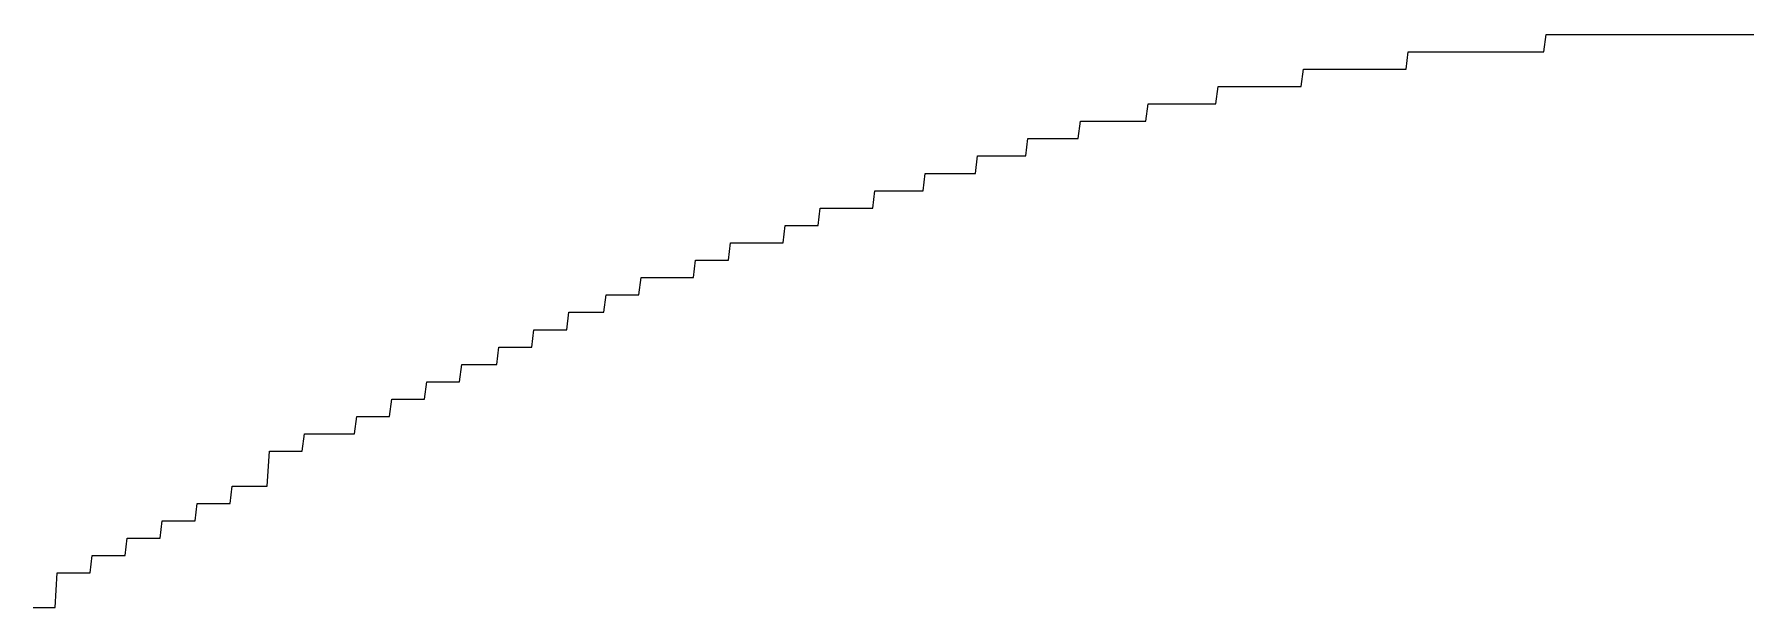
# Model space of a CAD drawing. Extents: x 0 to 4, y -10.7 to 10.7.
# Drawn here: x 1.484 to 1.9791, y -10.3632 to -10.1982 of the extents above; entities that cross this region are included whole.
import ezdxf

# ---------------------------------------------------------------- set-up
doc = ezdxf.new("R2010")
doc.units = 0

msp = doc.modelspace()

# ---------------------------------------------------------------- linework, layer by layer
for p, q in [((1.91898, -10.2032), (1.91961, -10.1982)), ((1.91961, -10.1982), (1.92024, -10.1982)), ((1.92024, -10.1982), (1.92087, -10.1982)), ((1.92087, -10.1982), (1.9215, -10.1982)), ((1.9215, -10.1982), (1.92213, -10.1982)), ((1.92213, -10.1982), (1.92276, -10.1982)), ((1.92276, -10.1982), (1.92339, -10.1982)), ((1.92339, -10.1982), (1.92402, -10.1982)), ((1.92402, -10.1982), (1.92465, -10.1982)), ((1.92465, -10.1982), (1.92528, -10.1982)), ((1.92528, -10.1982), (1.92591, -10.1982)), ((1.92591, -10.1982), (1.92654, -10.1982)), ((1.92654, -10.1982), (1.92717, -10.1982)), ((1.92717, -10.1982), (1.9278, -10.1982)), ((1.9278, -10.1982), (1.92843, -10.1982)), ((1.92843, -10.1982), (1.92906, -10.1982)), ((1.92906, -10.1982), (1.92969, -10.1982)), ((1.92969, -10.1982), (1.93032, -10.1982)), ((1.93032, -10.1982), (1.93095, -10.1982)), ((1.93095, -10.1982), (1.93158, -10.1982)), ((1.93158, -10.1982), (1.93221, -10.1982)), ((1.93221, -10.1982), (1.93284, -10.1982)), ((1.93284, -10.1982), (1.93347, -10.1982)), ((1.93347, -10.1982), (1.9341, -10.1982)), ((1.9341, -10.1982), (1.93473, -10.1982)), ((1.93473, -10.1982), (1.93536, -10.1982)), ((1.93536, -10.1982), (1.93599, -10.1982)), ((1.93599, -10.1982), (1.93662, -10.1982)), ((1.93662, -10.1982), (1.93725, -10.1982)), ((1.93725, -10.1982), (1.93788, -10.1982)), ((1.93788, -10.1982), (1.93851, -10.1982)), ((1.93851, -10.1982), (1.93914, -10.1982)), ((1.93914, -10.1982), (1.93977, -10.1982)), ((1.93977, -10.1982), (1.9404, -10.1982)), ((1.9404, -10.1982), (1.94103, -10.1982)), ((1.94103, -10.1982), (1.94166, -10.1982)), ((1.94166, -10.1982), (1.94229, -10.1982)), ((1.94229, -10.1982), (1.94292, -10.1982)), ((1.94292, -10.1982), (1.94355, -10.1982)), ((1.94355, -10.1982), (1.94418, -10.1982)), ((1.94418, -10.1982), (1.94481, -10.1982)), ((1.94481, -10.1982), (1.94544, -10.1982)), ((1.94544, -10.1982), (1.94607, -10.1982)), ((1.94607, -10.1982), (1.9467, -10.1982)), ((1.9467, -10.1982), (1.94733, -10.1982)), ((1.94733, -10.1982), (1.94796, -10.1982)), ((1.94796, -10.1982), (1.94859, -10.1982)), ((1.94859, -10.1982), (1.94922, -10.1982)), ((1.94922, -10.1982), (1.94985, -10.1982)), ((1.94985, -10.1982), (1.95048, -10.1982)), ((1.95048, -10.1982), (1.95111, -10.1982)), ((1.95111, -10.1982), (1.95174, -10.1982)), ((1.95174, -10.1982), (1.95237, -10.1982)), ((1.95237, -10.1982), (1.953, -10.1982)), ((1.953, -10.1982), (1.95363, -10.1982)), ((1.95363, -10.1982), (1.95426, -10.1982)), ((1.95426, -10.1982), (1.95489, -10.1982)), ((1.95489, -10.1982), (1.95552, -10.1982)), ((1.95552, -10.1982), (1.95615, -10.1982)), ((1.95615, -10.1982), (1.95678, -10.1982)), ((1.95678, -10.1982), (1.95741, -10.1982)), ((1.95741, -10.1982), (1.95804, -10.1982)), ((1.95804, -10.1982), (1.95867, -10.1982)), ((1.95867, -10.1982), (1.9593, -10.1982)), ((1.9593, -10.1982), (1.95993, -10.1982)), ((1.95993, -10.1982), (1.96056, -10.1982)), ((1.96056, -10.1982), (1.96119, -10.1982)), ((1.96119, -10.1982), (1.96182, -10.1982)), ((1.96182, -10.1982), (1.96245, -10.1982)), ((1.96245, -10.1982), (1.96308, -10.1982)), ((1.96308, -10.1982), (1.96371, -10.1982)), ((1.96371, -10.1982), (1.96434, -10.1982)), ((1.96434, -10.1982), (1.96497, -10.1982)), ((1.96497, -10.1982), (1.9656, -10.1982)), ((1.9656, -10.1982), (1.96623, -10.1982)), ((1.96623, -10.1982), (1.96686, -10.1982)), ((1.96686, -10.1982), (1.96749, -10.1982)), ((1.96749, -10.1982), (1.96812, -10.1982)), ((1.96812, -10.1982), (1.96875, -10.1982)), ((1.96875, -10.1982), (1.96938, -10.1982)), ((1.96938, -10.1982), (1.97001, -10.1982)), ((1.97001, -10.1982), (1.97064, -10.1982)), ((1.97064, -10.1982), (1.97127, -10.1982)), ((1.97127, -10.1982), (1.9719, -10.1982)), ((1.9719, -10.1982), (1.97253, -10.1982)), ((1.97253, -10.1982), (1.97316, -10.1982)), ((1.97316, -10.1982), (1.97379, -10.1982)), ((1.97379, -10.1982), (1.97442, -10.1982)), ((1.97442, -10.1982), (1.97505, -10.1982)), ((1.97505, -10.1982), (1.97568, -10.1982)), ((1.97568, -10.1982), (1.97631, -10.1982)), ((1.97631, -10.1982), (1.97694, -10.1982)), ((1.97694, -10.1982), (1.97757, -10.1982)), ((1.97757, -10.1982), (1.9782, -10.1982)), ((1.9782, -10.1982), (1.97883, -10.1982)), ((1.97883, -10.1982), (1.97946, -10.1982)), ((1.87929, -10.2082), (1.87992, -10.2032)), ((1.87992, -10.2032), (1.88055, -10.2032)), ((1.88055, -10.2032), (1.88118, -10.2032)), ((1.88118, -10.2032), (1.88181, -10.2032)), ((1.88181, -10.2032), (1.88244, -10.2032)), ((1.88244, -10.2032), (1.88307, -10.2032)), ((1.88307, -10.2032), (1.8837, -10.2032)), ((1.8837, -10.2032), (1.88433, -10.2032)), ((1.88433, -10.2032), (1.88496, -10.2032)), ((1.88496, -10.2032), (1.88559, -10.2032)), ((1.88559, -10.2032), (1.88622, -10.2032)), ((1.88622, -10.2032), (1.88685, -10.2032)), ((1.88685, -10.2032), (1.88748, -10.2032)), ((1.88748, -10.2032), (1.88811, -10.2032)), ((1.88811, -10.2032), (1.88874, -10.2032)), ((1.88874, -10.2032), (1.88937, -10.2032)), ((1.88937, -10.2032), (1.89, -10.2032)), ((1.89, -10.2032), (1.89063, -10.2032)), ((1.89063, -10.2032), (1.89126, -10.2032)), ((1.89126, -10.2032), (1.89189, -10.2032)), ((1.89189, -10.2032), (1.89252, -10.2032)), ((1.89252, -10.2032), (1.89315, -10.2032)), ((1.89315, -10.2032), (1.89378, -10.2032)), ((1.89378, -10.2032), (1.89441, -10.2032)), ((1.89441, -10.2032), (1.89504, -10.2032)), ((1.89504, -10.2032), (1.89567, -10.2032)), ((1.89567, -10.2032), (1.8963, -10.2032)), ((1.8963, -10.2032), (1.89693, -10.2032)), ((1.89693, -10.2032), (1.89756, -10.2032)), ((1.89756, -10.2032), (1.89819, -10.2032)), ((1.89819, -10.2032), (1.89882, -10.2032)), ((1.89882, -10.2032), (1.89945, -10.2032)), ((1.89945, -10.2032), (1.90008, -10.2032)), ((1.90008, -10.2032), (1.90071, -10.2032)), ((1.90071, -10.2032), (1.90134, -10.2032)), ((1.90134, -10.2032), (1.90197, -10.2032)), ((1.90197, -10.2032), (1.9026, -10.2032)), ((1.9026, -10.2032), (1.90323, -10.2032)), ((1.90323, -10.2032), (1.90386, -10.2032)), ((1.90386, -10.2032), (1.90449, -10.2032)), ((1.90449, -10.2032), (1.90512, -10.2032)), ((1.90512, -10.2032), (1.90575, -10.2032)), ((1.90575, -10.2032), (1.90638, -10.2032)), ((1.90638, -10.2032), (1.90701, -10.2032)), ((1.90701, -10.2032), (1.90764, -10.2032)), ((1.90764, -10.2032), (1.90827, -10.2032)), ((1.90827, -10.2032), (1.9089, -10.2032)), ((1.9089, -10.2032), (1.90953, -10.2032)), ((1.90953, -10.2032), (1.91016, -10.2032)), ((1.91016, -10.2032), (1.91079, -10.2032)), ((1.91079, -10.2032), (1.91142, -10.2032)), ((1.91142, -10.2032), (1.91205, -10.2032)), ((1.91205, -10.2032), (1.91268, -10.2032)), ((1.91268, -10.2032), (1.91331, -10.2032)), ((1.91331, -10.2032), (1.91394, -10.2032)), ((1.91394, -10.2032), (1.91457, -10.2032)), ((1.91457, -10.2032), (1.9152, -10.2032)), ((1.9152, -10.2032), (1.91583, -10.2032)), ((1.91583, -10.2032), (1.91646, -10.2032)), ((1.91646, -10.2032), (1.91709, -10.2032)), ((1.91709, -10.2032), (1.91772, -10.2032)), ((1.91772, -10.2032), (1.91835, -10.2032)), ((1.91835, -10.2032), (1.91898, -10.2032)), ((1.84905, -10.2132), (1.84968, -10.2082)), ((1.84968, -10.2082), (1.85031, -10.2082)), ((1.85031, -10.2082), (1.85094, -10.2082)), ((1.85094, -10.2082), (1.85157, -10.2082)), ((1.85157, -10.2082), (1.8522, -10.2082)), ((1.8522, -10.2082), (1.85283, -10.2082)), ((1.85283, -10.2082), (1.85346, -10.2082)), ((1.85346, -10.2082), (1.85409, -10.2082)), ((1.85409, -10.2082), (1.85472, -10.2082)), ((1.85472, -10.2082), (1.85535, -10.2082)), ((1.85535, -10.2082), (1.85598, -10.2082)), ((1.85598, -10.2082), (1.85661, -10.2082)), ((1.85661, -10.2082), (1.85724, -10.2082)), ((1.85724, -10.2082), (1.85787, -10.2082)), ((1.85787, -10.2082), (1.8585, -10.2082)), ((1.8585, -10.2082), (1.85913, -10.2082)), ((1.85913, -10.2082), (1.85976, -10.2082)), ((1.85976, -10.2082), (1.86039, -10.2082)), ((1.86039, -10.2082), (1.86102, -10.2082)), ((1.86102, -10.2082), (1.86165, -10.2082)), ((1.86165, -10.2082), (1.86228, -10.2082)), ((1.86228, -10.2082), (1.86291, -10.2082)), ((1.86291, -10.2082), (1.86354, -10.2082)), ((1.86354, -10.2082), (1.86417, -10.2082)), ((1.86417, -10.2082), (1.8648, -10.2082)), ((1.8648, -10.2082), (1.86543, -10.2082)), ((1.86543, -10.2082), (1.86606, -10.2082)), ((1.86606, -10.2082), (1.86669, -10.2082)), ((1.86669, -10.2082), (1.86732, -10.2082)), ((1.86732, -10.2082), (1.86795, -10.2082)), ((1.86795, -10.2082), (1.86858, -10.2082)), ((1.86858, -10.2082), (1.86921, -10.2082)), ((1.86921, -10.2082), (1.86984, -10.2082)), ((1.86984, -10.2082), (1.87047, -10.2082)), ((1.87047, -10.2082), (1.8711, -10.2082)), ((1.8711, -10.2082), (1.87173, -10.2082)), ((1.87173, -10.2082), (1.87236, -10.2082)), ((1.87236, -10.2082), (1.87299, -10.2082)), ((1.87299, -10.2082), (1.87362, -10.2082)), ((1.87362, -10.2082), (1.87425, -10.2082)), ((1.87425, -10.2082), (1.87488, -10.2082)), ((1.87488, -10.2082), (1.87551, -10.2082)), ((1.87551, -10.2082), (1.87614, -10.2082)), ((1.87614, -10.2082), (1.87677, -10.2082)), ((1.87677, -10.2082), (1.8774, -10.2082)), ((1.8774, -10.2082), (1.87803, -10.2082)), ((1.87803, -10.2082), (1.87866, -10.2082)), ((1.87866, -10.2082), (1.87929, -10.2082)), ((1.82448, -10.2182), (1.82511, -10.2132)), ((1.82511, -10.2132), (1.82574, -10.2132)), ((1.82574, -10.2132), (1.82637, -10.2132)), ((1.82637, -10.2132), (1.827, -10.2132)), ((1.827, -10.2132), (1.82763, -10.2132)), ((1.82763, -10.2132), (1.82826, -10.2132)), ((1.82826, -10.2132), (1.82889, -10.2132)), ((1.82889, -10.2132), (1.82952, -10.2132)), ((1.82952, -10.2132), (1.83015, -10.2132)), ((1.83015, -10.2132), (1.83078, -10.2132)), ((1.83078, -10.2132), (1.83141, -10.2132)), ((1.83141, -10.2132), (1.83204, -10.2132)), ((1.83204, -10.2132), (1.83267, -10.2132)), ((1.83267, -10.2132), (1.8333, -10.2132)), ((1.8333, -10.2132), (1.83393, -10.2132)), ((1.83393, -10.2132), (1.83456, -10.2132)), ((1.83456, -10.2132), (1.83519, -10.2132)), ((1.83519, -10.2132), (1.83582, -10.2132)), ((1.83582, -10.2132), (1.83645, -10.2132)), ((1.83645, -10.2132), (1.83708, -10.2132)), ((1.83708, -10.2132), (1.83771, -10.2132)), ((1.83771, -10.2132), (1.83834, -10.2132)), ((1.83834, -10.2132), (1.83897, -10.2132)), ((1.83897, -10.2132), (1.8396, -10.2132)), ((1.8396, -10.2132), (1.84023, -10.2132)), ((1.84023, -10.2132), (1.84086, -10.2132)), ((1.84086, -10.2132), (1.84149, -10.2132)), ((1.84149, -10.2132), (1.84212, -10.2132)), ((1.84212, -10.2132), (1.84275, -10.2132)), ((1.84275, -10.2132), (1.84338, -10.2132)), ((1.84338, -10.2132), (1.84401, -10.2132)), ((1.84401, -10.2132), (1.84464, -10.2132)), ((1.84464, -10.2132), (1.84527, -10.2132)), ((1.84527, -10.2132), (1.8459, -10.2132)), ((1.8459, -10.2132), (1.84653, -10.2132)), ((1.84653, -10.2132), (1.84716, -10.2132)), ((1.84716, -10.2132), (1.84779, -10.2132)), ((1.84779, -10.2132), (1.84842, -10.2132)), ((1.84842, -10.2132), (1.84905, -10.2132)), ((1.80432, -10.2232), (1.80495, -10.2182)), ((1.80495, -10.2182), (1.80558, -10.2182)), ((1.80558, -10.2182), (1.80621, -10.2182)), ((1.80621, -10.2182), (1.80684, -10.2182)), ((1.80684, -10.2182), (1.80747, -10.2182)), ((1.80747, -10.2182), (1.8081, -10.2182)), ((1.8081, -10.2182), (1.80873, -10.2182)), ((1.80873, -10.2182), (1.80936, -10.2182)), ((1.80936, -10.2182), (1.80999, -10.2182)), ((1.80999, -10.2182), (1.81062, -10.2182)), ((1.81062, -10.2182), (1.81125, -10.2182)), ((1.81125, -10.2182), (1.81188, -10.2182)), ((1.81188, -10.2182), (1.81251, -10.2182)), ((1.81251, -10.2182), (1.81314, -10.2182)), ((1.81314, -10.2182), (1.81377, -10.2182)), ((1.81377, -10.2182), (1.8144, -10.2182)), ((1.8144, -10.2182), (1.81503, -10.2182)), ((1.81503, -10.2182), (1.81566, -10.2182)), ((1.81566, -10.2182), (1.81629, -10.2182)), ((1.81629, -10.2182), (1.81692, -10.2182)), ((1.81692, -10.2182), (1.81755, -10.2182)), ((1.81755, -10.2182), (1.81818, -10.2182)), ((1.81818, -10.2182), (1.81881, -10.2182)), ((1.81881, -10.2182), (1.81944, -10.2182)), ((1.81944, -10.2182), (1.82007, -10.2182)), ((1.82007, -10.2182), (1.8207, -10.2182)), ((1.8207, -10.2182), (1.82133, -10.2182)), ((1.82133, -10.2182), (1.82196, -10.2182)), ((1.82196, -10.2182), (1.82259, -10.2182)), ((1.82259, -10.2182), (1.82322, -10.2182)), ((1.82322, -10.2182), (1.82385, -10.2182)), ((1.82385, -10.2182), (1.82448, -10.2182)), ((1.78479, -10.2282), (1.78542, -10.2232)), ((1.78542, -10.2232), (1.78605, -10.2232)), ((1.78605, -10.2232), (1.78668, -10.2232)), ((1.78668, -10.2232), (1.78731, -10.2232)), ((1.78731, -10.2232), (1.78794, -10.2232)), ((1.78794, -10.2232), (1.78857, -10.2232)), ((1.78857, -10.2232), (1.7892, -10.2232)), ((1.7892, -10.2232), (1.78983, -10.2232)), ((1.78983, -10.2232), (1.79046, -10.2232)), ((1.79046, -10.2232), (1.79109, -10.2232)), ((1.79109, -10.2232), (1.79172, -10.2232)), ((1.79172, -10.2232), (1.79235, -10.2232)), ((1.79235, -10.2232), (1.79298, -10.2232)), ((1.79298, -10.2232), (1.79361, -10.2232)), ((1.79361, -10.2232), (1.79424, -10.2232)), ((1.79424, -10.2232), (1.79487, -10.2232)), ((1.79487, -10.2232), (1.7955, -10.2232)), ((1.7955, -10.2232), (1.79613, -10.2232)), ((1.79613, -10.2232), (1.79676, -10.2232)), ((1.79676, -10.2232), (1.79739, -10.2232)), ((1.79739, -10.2232), (1.79802, -10.2232)), ((1.79802, -10.2232), (1.79865, -10.2232)), ((1.79865, -10.2232), (1.79928, -10.2232)), ((1.79928, -10.2232), (1.79991, -10.2232)), ((1.79991, -10.2232), (1.80054, -10.2232)), ((1.80054, -10.2232), (1.80117, -10.2232)), ((1.80117, -10.2232), (1.8018, -10.2232)), ((1.8018, -10.2232), (1.80243, -10.2232)), ((1.80243, -10.2232), (1.80306, -10.2232)), ((1.80306, -10.2232), (1.80369, -10.2232)), ((1.80369, -10.2232), (1.80432, -10.2232)), ((1.76967, -10.2332), (1.7703, -10.2282)), ((1.7703, -10.2282), (1.77093, -10.2282)), ((1.77093, -10.2282), (1.77156, -10.2282)), ((1.77156, -10.2282), (1.77219, -10.2282)), ((1.77219, -10.2282), (1.77282, -10.2282)), ((1.77282, -10.2282), (1.77345, -10.2282)), ((1.77345, -10.2282), (1.77408, -10.2282)), ((1.77408, -10.2282), (1.77471, -10.2282)), ((1.77471, -10.2282), (1.77534, -10.2282)), ((1.77534, -10.2282), (1.77597, -10.2282)), ((1.77597, -10.2282), (1.7766, -10.2282)), ((1.7766, -10.2282), (1.77723, -10.2282)), ((1.77723, -10.2282), (1.77786, -10.2282)), ((1.77786, -10.2282), (1.77849, -10.2282)), ((1.77849, -10.2282), (1.77912, -10.2282)), ((1.77912, -10.2282), (1.77975, -10.2282)), ((1.77975, -10.2282), (1.78038, -10.2282)), ((1.78038, -10.2282), (1.78101, -10.2282)), ((1.78101, -10.2282), (1.78164, -10.2282)), ((1.78164, -10.2282), (1.78227, -10.2282)), ((1.78227, -10.2282), (1.7829, -10.2282)), ((1.7829, -10.2282), (1.78353, -10.2282)), ((1.78353, -10.2282), (1.78416, -10.2282)), ((1.78416, -10.2282), (1.78479, -10.2282)), ((1.75518, -10.2382), (1.75581, -10.2332)), ((1.75581, -10.2332), (1.75644, -10.2332)), ((1.75644, -10.2332), (1.75707, -10.2332)), ((1.75707, -10.2332), (1.7577, -10.2332)), ((1.7577, -10.2332), (1.75833, -10.2332)), ((1.75833, -10.2332), (1.75896, -10.2332)), ((1.75896, -10.2332), (1.75959, -10.2332)), ((1.75959, -10.2332), (1.76022, -10.2332)), ((1.76022, -10.2332), (1.76085, -10.2332)), ((1.76085, -10.2332), (1.76148, -10.2332)), ((1.76148, -10.2332), (1.76211, -10.2332)), ((1.76211, -10.2332), (1.76274, -10.2332)), ((1.76274, -10.2332), (1.76337, -10.2332)), ((1.76337, -10.2332), (1.764, -10.2332)), ((1.764, -10.2332), (1.76463, -10.2332)), ((1.76463, -10.2332), (1.76526, -10.2332)), ((1.76526, -10.2332), (1.76589, -10.2332)), ((1.76589, -10.2332), (1.76652, -10.2332)), ((1.76652, -10.2332), (1.76715, -10.2332)), ((1.76715, -10.2332), (1.76778, -10.2332)), ((1.76778, -10.2332), (1.76841, -10.2332)), ((1.76841, -10.2332), (1.76904, -10.2332)), ((1.76904, -10.2332), (1.76967, -10.2332)), ((1.74006, -10.2432), (1.74069, -10.2382)), ((1.74069, -10.2382), (1.74132, -10.2382)), ((1.74132, -10.2382), (1.74195, -10.2382)), ((1.74195, -10.2382), (1.74258, -10.2382)), ((1.74258, -10.2382), (1.74321, -10.2382)), ((1.74321, -10.2382), (1.74384, -10.2382)), ((1.74384, -10.2382), (1.74447, -10.2382)), ((1.74447, -10.2382), (1.7451, -10.2382)), ((1.7451, -10.2382), (1.74573, -10.2382)), ((1.74573, -10.2382), (1.74636, -10.2382)), ((1.74636, -10.2382), (1.74699, -10.2382)), ((1.74699, -10.2382), (1.74762, -10.2382)), ((1.74762, -10.2382), (1.74825, -10.2382)), ((1.74825, -10.2382), (1.74888, -10.2382)), ((1.74888, -10.2382), (1.74951, -10.2382)), ((1.74951, -10.2382), (1.75014, -10.2382)), ((1.75014, -10.2382), (1.75077, -10.2382)), ((1.75077, -10.2382), (1.7514, -10.2382)), ((1.7514, -10.2382), (1.75203, -10.2382)), ((1.75203, -10.2382), (1.75266, -10.2382)), ((1.75266, -10.2382), (1.75329, -10.2382)), ((1.75329, -10.2382), (1.75392, -10.2382)), ((1.75392, -10.2382), (1.75455, -10.2382)), ((1.75455, -10.2382), (1.75518, -10.2382)), ((1.72557, -10.2482), (1.7262, -10.2432)), ((1.7262, -10.2432), (1.72683, -10.2432)), ((1.72683, -10.2432), (1.72746, -10.2432)), ((1.72746, -10.2432), (1.72809, -10.2432)), ((1.72809, -10.2432), (1.72872, -10.2432)), ((1.72872, -10.2432), (1.72935, -10.2432)), ((1.72935, -10.2432), (1.72998, -10.2432)), ((1.72998, -10.2432), (1.73061, -10.2432)), ((1.73061, -10.2432), (1.73124, -10.2432)), ((1.73124, -10.2432), (1.73187, -10.2432)), ((1.73187, -10.2432), (1.7325, -10.2432)), ((1.7325, -10.2432), (1.73313, -10.2432)), ((1.73313, -10.2432), (1.73376, -10.2432)), ((1.73376, -10.2432), (1.73439, -10.2432)), ((1.73439, -10.2432), (1.73502, -10.2432)), ((1.73502, -10.2432), (1.73565, -10.2432)), ((1.73565, -10.2432), (1.73628, -10.2432)), ((1.73628, -10.2432), (1.73691, -10.2432)), ((1.73691, -10.2432), (1.73754, -10.2432)), ((1.73754, -10.2432), (1.73817, -10.2432)), ((1.73817, -10.2432), (1.7388, -10.2432)), ((1.7388, -10.2432), (1.73943, -10.2432)), ((1.73943, -10.2432), (1.74006, -10.2432)), ((1.70982, -10.2532), (1.71045, -10.2482)), ((1.71045, -10.2482), (1.71108, -10.2482)), ((1.71108, -10.2482), (1.71171, -10.2482)), ((1.71171, -10.2482), (1.71234, -10.2482)), ((1.71234, -10.2482), (1.71297, -10.2482)), ((1.71297, -10.2482), (1.7136, -10.2482)), ((1.7136, -10.2482), (1.71423, -10.2482)), ((1.71423, -10.2482), (1.71486, -10.2482)), ((1.71486, -10.2482), (1.71549, -10.2482)), ((1.71549, -10.2482), (1.71612, -10.2482)), ((1.71612, -10.2482), (1.71675, -10.2482)), ((1.71675, -10.2482), (1.71738, -10.2482)), ((1.71738, -10.2482), (1.71801, -10.2482)), ((1.71801, -10.2482), (1.71864, -10.2482)), ((1.71864, -10.2482), (1.71927, -10.2482)), ((1.71927, -10.2482), (1.7199, -10.2482)), ((1.7199, -10.2482), (1.72053, -10.2482)), ((1.72053, -10.2482), (1.72116, -10.2482)), ((1.72116, -10.2482), (1.72179, -10.2482)), ((1.72179, -10.2482), (1.72242, -10.2482)), ((1.72242, -10.2482), (1.72305, -10.2482)), ((1.72305, -10.2482), (1.72368, -10.2482)), ((1.72368, -10.2482), (1.72431, -10.2482)), ((1.72431, -10.2482), (1.72494, -10.2482)), ((1.72494, -10.2482), (1.72557, -10.2482)), ((1.69974, -10.2582), (1.70037, -10.2532)), ((1.70037, -10.2532), (1.701, -10.2532)), ((1.701, -10.2532), (1.70163, -10.2532)), ((1.70163, -10.2532), (1.70226, -10.2532)), ((1.70226, -10.2532), (1.70289, -10.2532)), ((1.70289, -10.2532), (1.70352, -10.2532)), ((1.70352, -10.2532), (1.70415, -10.2532)), ((1.70415, -10.2532), (1.70478, -10.2532)), ((1.70478, -10.2532), (1.70541, -10.2532)), ((1.70541, -10.2532), (1.70604, -10.2532)), ((1.70604, -10.2532), (1.70667, -10.2532)), ((1.70667, -10.2532), (1.7073, -10.2532)), ((1.7073, -10.2532), (1.70793, -10.2532)), ((1.70793, -10.2532), (1.70856, -10.2532)), ((1.70856, -10.2532), (1.70919, -10.2532)), ((1.70919, -10.2532), (1.70982, -10.2532)), ((1.68399, -10.2632), (1.68462, -10.2582)), ((1.68462, -10.2582), (1.68525, -10.2582)), ((1.68525, -10.2582), (1.68588, -10.2582)), ((1.68588, -10.2582), (1.68651, -10.2582)), ((1.68651, -10.2582), (1.68714, -10.2582)), ((1.68714, -10.2582), (1.68777, -10.2582)), ((1.68777, -10.2582), (1.6884, -10.2582)), ((1.6884, -10.2582), (1.68903, -10.2582)), ((1.68903, -10.2582), (1.68966, -10.2582)), ((1.68966, -10.2582), (1.69029, -10.2582)), ((1.69029, -10.2582), (1.69092, -10.2582)), ((1.69092, -10.2582), (1.69155, -10.2582)), ((1.69155, -10.2582), (1.69218, -10.2582)), ((1.69218, -10.2582), (1.69281, -10.2582)), ((1.69281, -10.2582), (1.69344, -10.2582)), ((1.69344, -10.2582), (1.69407, -10.2582)), ((1.69407, -10.2582), (1.6947, -10.2582)), ((1.6947, -10.2582), (1.69533, -10.2582)), ((1.69533, -10.2582), (1.69596, -10.2582)), ((1.69596, -10.2582), (1.69659, -10.2582)), ((1.69659, -10.2582), (1.69722, -10.2582)), ((1.69722, -10.2582), (1.69785, -10.2582)), ((1.69785, -10.2582), (1.69848, -10.2582)), ((1.69848, -10.2582), (1.69911, -10.2582)), ((1.69911, -10.2582), (1.69974, -10.2582)), ((1.67391, -10.2682), (1.67454, -10.2632)), ((1.67454, -10.2632), (1.67517, -10.2632)), ((1.67517, -10.2632), (1.6758, -10.2632)), ((1.6758, -10.2632), (1.67643, -10.2632)), ((1.67643, -10.2632), (1.67706, -10.2632)), ((1.67706, -10.2632), (1.67769, -10.2632)), ((1.67769, -10.2632), (1.67832, -10.2632)), ((1.67832, -10.2632), (1.67895, -10.2632)), ((1.67895, -10.2632), (1.67958, -10.2632)), ((1.67958, -10.2632), (1.68021, -10.2632)), ((1.68021, -10.2632), (1.68084, -10.2632)), ((1.68084, -10.2632), (1.68147, -10.2632)), ((1.68147, -10.2632), (1.6821, -10.2632)), ((1.6821, -10.2632), (1.68273, -10.2632)), ((1.68273, -10.2632), (1.68336, -10.2632)), ((1.68336, -10.2632), (1.68399, -10.2632)), ((1.65816, -10.2732), (1.65879, -10.2682)), ((1.65879, -10.2682), (1.65942, -10.2682)), ((1.65942, -10.2682), (1.66005, -10.2682)), ((1.66005, -10.2682), (1.66068, -10.2682)), ((1.66068, -10.2682), (1.66131, -10.2682)), ((1.66131, -10.2682), (1.66194, -10.2682)), ((1.66194, -10.2682), (1.66257, -10.2682)), ((1.66257, -10.2682), (1.6632, -10.2682)), ((1.6632, -10.2682), (1.66383, -10.2682)), ((1.66383, -10.2682), (1.66446, -10.2682)), ((1.66446, -10.2682), (1.66509, -10.2682)), ((1.66509, -10.2682), (1.66572, -10.2682)), ((1.66572, -10.2682), (1.66635, -10.2682)), ((1.66635, -10.2682), (1.66698, -10.2682)), ((1.66698, -10.2682), (1.66761, -10.2682)), ((1.66761, -10.2682), (1.66824, -10.2682)), ((1.66824, -10.2682), (1.66887, -10.2682)), ((1.66887, -10.2682), (1.6695, -10.2682)), ((1.6695, -10.2682), (1.67013, -10.2682)), ((1.67013, -10.2682), (1.67076, -10.2682)), ((1.67076, -10.2682), (1.67139, -10.2682)), ((1.67139, -10.2682), (1.67202, -10.2682)), ((1.67202, -10.2682), (1.67265, -10.2682)), ((1.67265, -10.2682), (1.67328, -10.2682)), ((1.67328, -10.2682), (1.67391, -10.2682)), ((1.64808, -10.2782), (1.64871, -10.2732)), ((1.64871, -10.2732), (1.64934, -10.2732)), ((1.64934, -10.2732), (1.64997, -10.2732)), ((1.64997, -10.2732), (1.6506, -10.2732)), ((1.6506, -10.2732), (1.65123, -10.2732)), ((1.65123, -10.2732), (1.65186, -10.2732)), ((1.65186, -10.2732), (1.65249, -10.2732)), ((1.65249, -10.2732), (1.65312, -10.2732)), ((1.65312, -10.2732), (1.65375, -10.2732)), ((1.65375, -10.2732), (1.65438, -10.2732)), ((1.65438, -10.2732), (1.65501, -10.2732)), ((1.65501, -10.2732), (1.65564, -10.2732)), ((1.65564, -10.2732), (1.65627, -10.2732)), ((1.65627, -10.2732), (1.6569, -10.2732)), ((1.6569, -10.2732), (1.65753, -10.2732)), ((1.65753, -10.2732), (1.65816, -10.2732)), ((1.63737, -10.2832), (1.638, -10.2782)), ((1.638, -10.2782), (1.63863, -10.2782)), ((1.63863, -10.2782), (1.63926, -10.2782)), ((1.63926, -10.2782), (1.63989, -10.2782)), ((1.63989, -10.2782), (1.64052, -10.2782)), ((1.64052, -10.2782), (1.64115, -10.2782)), ((1.64115, -10.2782), (1.64178, -10.2782)), ((1.64178, -10.2782), (1.64241, -10.2782)), ((1.64241, -10.2782), (1.64304, -10.2782)), ((1.64304, -10.2782), (1.64367, -10.2782)), ((1.64367, -10.2782), (1.6443, -10.2782)), ((1.6443, -10.2782), (1.64493, -10.2782)), ((1.64493, -10.2782), (1.64556, -10.2782)), ((1.64556, -10.2782), (1.64619, -10.2782)), ((1.64619, -10.2782), (1.64682, -10.2782)), ((1.64682, -10.2782), (1.64745, -10.2782)), ((1.64745, -10.2782), (1.64808, -10.2782)), ((1.62729, -10.2882), (1.62792, -10.2832)), ((1.62792, -10.2832), (1.62855, -10.2832)), ((1.62855, -10.2832), (1.62918, -10.2832)), ((1.62918, -10.2832), (1.62981, -10.2832)), ((1.62981, -10.2832), (1.63044, -10.2832)), ((1.63044, -10.2832), (1.63107, -10.2832)), ((1.63107, -10.2832), (1.6317, -10.2832)), ((1.6317, -10.2832), (1.63233, -10.2832)), ((1.63233, -10.2832), (1.63296, -10.2832)), ((1.63296, -10.2832), (1.63359, -10.2832)), ((1.63359, -10.2832), (1.63422, -10.2832)), ((1.63422, -10.2832), (1.63485, -10.2832)), ((1.63485, -10.2832), (1.63548, -10.2832)), ((1.63548, -10.2832), (1.63611, -10.2832)), ((1.63611, -10.2832), (1.63674, -10.2832)), ((1.63674, -10.2832), (1.63737, -10.2832)), ((1.61721, -10.2932), (1.61784, -10.2882)), ((1.61784, -10.2882), (1.61847, -10.2882)), ((1.61847, -10.2882), (1.6191, -10.2882)), ((1.6191, -10.2882), (1.61973, -10.2882)), ((1.61973, -10.2882), (1.62036, -10.2882)), ((1.62036, -10.2882), (1.62099, -10.2882)), ((1.62099, -10.2882), (1.62162, -10.2882)), ((1.62162, -10.2882), (1.62225, -10.2882)), ((1.62225, -10.2882), (1.62288, -10.2882)), ((1.62288, -10.2882), (1.62351, -10.2882)), ((1.62351, -10.2882), (1.62414, -10.2882)), ((1.62414, -10.2882), (1.62477, -10.2882)), ((1.62477, -10.2882), (1.6254, -10.2882)), ((1.6254, -10.2882), (1.62603, -10.2882)), ((1.62603, -10.2882), (1.62666, -10.2882)), ((1.62666, -10.2882), (1.62729, -10.2882)), ((1.6065, -10.2982), (1.60713, -10.2932)), ((1.60713, -10.2932), (1.60776, -10.2932)), ((1.60776, -10.2932), (1.60839, -10.2932)), ((1.60839, -10.2932), (1.60902, -10.2932)), ((1.60902, -10.2932), (1.60965, -10.2932)), ((1.60965, -10.2932), (1.61028, -10.2932)), ((1.61028, -10.2932), (1.61091, -10.2932)), ((1.61091, -10.2932), (1.61154, -10.2932)), ((1.61154, -10.2932), (1.61217, -10.2932)), ((1.61217, -10.2932), (1.6128, -10.2932)), ((1.6128, -10.2932), (1.61343, -10.2932)), ((1.61343, -10.2932), (1.61406, -10.2932)), ((1.61406, -10.2932), (1.61469, -10.2932)), ((1.61469, -10.2932), (1.61532, -10.2932)), ((1.61532, -10.2932), (1.61595, -10.2932)), ((1.61595, -10.2932), (1.61658, -10.2932)), ((1.61658, -10.2932), (1.61721, -10.2932)), ((1.59642, -10.3032), (1.59705, -10.2982)), ((1.59705, -10.2982), (1.59768, -10.2982)), ((1.59768, -10.2982), (1.59831, -10.2982)), ((1.59831, -10.2982), (1.59894, -10.2982)), ((1.59894, -10.2982), (1.59957, -10.2982)), ((1.59957, -10.2982), (1.6002, -10.2982)), ((1.6002, -10.2982), (1.60083, -10.2982)), ((1.60083, -10.2982), (1.60146, -10.2982)), ((1.60146, -10.2982), (1.60209, -10.2982)), ((1.60209, -10.2982), (1.60272, -10.2982)), ((1.60272, -10.2982), (1.60335, -10.2982)), ((1.60335, -10.2982), (1.60398, -10.2982)), ((1.60398, -10.2982), (1.60461, -10.2982)), ((1.60461, -10.2982), (1.60524, -10.2982)), ((1.60524, -10.2982), (1.60587, -10.2982)), ((1.60587, -10.2982), (1.6065, -10.2982)), ((1.58634, -10.3082), (1.58697, -10.3032)), ((1.58697, -10.3032), (1.5876, -10.3032)), ((1.5876, -10.3032), (1.58823, -10.3032)), ((1.58823, -10.3032), (1.58886, -10.3032)), ((1.58886, -10.3032), (1.58949, -10.3032)), ((1.58949, -10.3032), (1.59012, -10.3032)), ((1.59012, -10.3032), (1.59075, -10.3032)), ((1.59075, -10.3032), (1.59138, -10.3032)), ((1.59138, -10.3032), (1.59201, -10.3032)), ((1.59201, -10.3032), (1.59264, -10.3032)), ((1.59264, -10.3032), (1.59327, -10.3032)), ((1.59327, -10.3032), (1.5939, -10.3032)), ((1.5939, -10.3032), (1.59453, -10.3032)), ((1.59453, -10.3032), (1.59516, -10.3032)), ((1.59516, -10.3032), (1.59579, -10.3032)), ((1.59579, -10.3032), (1.59642, -10.3032)), ((1.57626, -10.3132), (1.57689, -10.3082)), ((1.57689, -10.3082), (1.57752, -10.3082)), ((1.57752, -10.3082), (1.57815, -10.3082)), ((1.57815, -10.3082), (1.57878, -10.3082)), ((1.57878, -10.3082), (1.57941, -10.3082)), ((1.57941, -10.3082), (1.58004, -10.3082)), ((1.58004, -10.3082), (1.58067, -10.3082)), ((1.58067, -10.3082), (1.5813, -10.3082)), ((1.5813, -10.3082), (1.58193, -10.3082)), ((1.58193, -10.3082), (1.58256, -10.3082)), ((1.58256, -10.3082), (1.58319, -10.3082)), ((1.58319, -10.3082), (1.58382, -10.3082)), ((1.58382, -10.3082), (1.58445, -10.3082)), ((1.58445, -10.3082), (1.58508, -10.3082)), ((1.58508, -10.3082), (1.58571, -10.3082)), ((1.58571, -10.3082), (1.58634, -10.3082)), ((1.56114, -10.3182), (1.56177, -10.3132)), ((1.56177, -10.3132), (1.5624, -10.3132)), ((1.5624, -10.3132), (1.56303, -10.3132)), ((1.56303, -10.3132), (1.56366, -10.3132)), ((1.56366, -10.3132), (1.56429, -10.3132)), ((1.56429, -10.3132), (1.56492, -10.3132)), ((1.56492, -10.3132), (1.56555, -10.3132)), ((1.56555, -10.3132), (1.56618, -10.3132)), ((1.56618, -10.3132), (1.56681, -10.3132)), ((1.56681, -10.3132), (1.56744, -10.3132)), ((1.56744, -10.3132), (1.56807, -10.3132)), ((1.56807, -10.3132), (1.5687, -10.3132)), ((1.5687, -10.3132), (1.56933, -10.3132)), ((1.56933, -10.3132), (1.56996, -10.3132)), ((1.56996, -10.3132), (1.57059, -10.3132)), ((1.57059, -10.3132), (1.57122, -10.3132)), ((1.57122, -10.3132), (1.57185, -10.3132)), ((1.57185, -10.3132), (1.57248, -10.3132)), ((1.57248, -10.3132), (1.57311, -10.3132)), ((1.57311, -10.3132), (1.57374, -10.3132)), ((1.57374, -10.3132), (1.57437, -10.3132)), ((1.57437, -10.3132), (1.575, -10.3132)), ((1.575, -10.3132), (1.57563, -10.3132)), ((1.57563, -10.3132), (1.57626, -10.3132)), ((1.55106, -10.3282), (1.55169, -10.3182)), ((1.55169, -10.3182), (1.55232, -10.3182)), ((1.55232, -10.3182), (1.55295, -10.3182)), ((1.55295, -10.3182), (1.55358, -10.3182)), ((1.55358, -10.3182), (1.55421, -10.3182)), ((1.55421, -10.3182), (1.55484, -10.3182)), ((1.55484, -10.3182), (1.55547, -10.3182)), ((1.55547, -10.3182), (1.5561, -10.3182)), ((1.5561, -10.3182), (1.55673, -10.3182)), ((1.55673, -10.3182), (1.55736, -10.3182)), ((1.55736, -10.3182), (1.55799, -10.3182)), ((1.55799, -10.3182), (1.55862, -10.3182)), ((1.55862, -10.3182), (1.55925, -10.3182)), ((1.55925, -10.3182), (1.55988, -10.3182)), ((1.55988, -10.3182), (1.56051, -10.3182)), ((1.56051, -10.3182), (1.56114, -10.3182)), ((1.54035, -10.3332), (1.54098, -10.3282)), ((1.54098, -10.3282), (1.54161, -10.3282)), ((1.54161, -10.3282), (1.54224, -10.3282)), ((1.54224, -10.3282), (1.54287, -10.3282)), ((1.54287, -10.3282), (1.5435, -10.3282)), ((1.5435, -10.3282), (1.54413, -10.3282)), ((1.54413, -10.3282), (1.54476, -10.3282)), ((1.54476, -10.3282), (1.54539, -10.3282)), ((1.54539, -10.3282), (1.54602, -10.3282)), ((1.54602, -10.3282), (1.54665, -10.3282)), ((1.54665, -10.3282), (1.54728, -10.3282)), ((1.54728, -10.3282), (1.54791, -10.3282)), ((1.54791, -10.3282), (1.54854, -10.3282)), ((1.54854, -10.3282), (1.54917, -10.3282)), ((1.54917, -10.3282), (1.5498, -10.3282)), ((1.5498, -10.3282), (1.55043, -10.3282)), ((1.55043, -10.3282), (1.55106, -10.3282)), ((1.53027, -10.3382), (1.5309, -10.3332)), ((1.5309, -10.3332), (1.53153, -10.3332)), ((1.53153, -10.3332), (1.53216, -10.3332)), ((1.53216, -10.3332), (1.53279, -10.3332)), ((1.53279, -10.3332), (1.53342, -10.3332)), ((1.53342, -10.3332), (1.53405, -10.3332)), ((1.53405, -10.3332), (1.53468, -10.3332)), ((1.53468, -10.3332), (1.53531, -10.3332)), ((1.53531, -10.3332), (1.53594, -10.3332)), ((1.53594, -10.3332), (1.53657, -10.3332)), ((1.53657, -10.3332), (1.5372, -10.3332)), ((1.5372, -10.3332), (1.53783, -10.3332)), ((1.53783, -10.3332), (1.53846, -10.3332)), ((1.53846, -10.3332), (1.53909, -10.3332)), ((1.53909, -10.3332), (1.53972, -10.3332)), ((1.53972, -10.3332), (1.54035, -10.3332)), ((1.52019, -10.3432), (1.52082, -10.3382)), ((1.52082, -10.3382), (1.52145, -10.3382)), ((1.52145, -10.3382), (1.52208, -10.3382)), ((1.52208, -10.3382), (1.52271, -10.3382)), ((1.52271, -10.3382), (1.52334, -10.3382)), ((1.52334, -10.3382), (1.52397, -10.3382)), ((1.52397, -10.3382), (1.5246, -10.3382)), ((1.5246, -10.3382), (1.52523, -10.3382)), ((1.52523, -10.3382), (1.52586, -10.3382)), ((1.52586, -10.3382), (1.52649, -10.3382)), ((1.52649, -10.3382), (1.52712, -10.3382)), ((1.52712, -10.3382), (1.52775, -10.3382)), ((1.52775, -10.3382), (1.52838, -10.3382)), ((1.52838, -10.3382), (1.52901, -10.3382)), ((1.52901, -10.3382), (1.52964, -10.3382)), ((1.52964, -10.3382), (1.53027, -10.3382)), ((1.51011, -10.3482), (1.51074, -10.3432)), ((1.51074, -10.3432), (1.51137, -10.3432)), ((1.51137, -10.3432), (1.512, -10.3432)), ((1.512, -10.3432), (1.51263, -10.3432)), ((1.51263, -10.3432), (1.51326, -10.3432)), ((1.51326, -10.3432), (1.51389, -10.3432)), ((1.51389, -10.3432), (1.51452, -10.3432)), ((1.51452, -10.3432), (1.51515, -10.3432)), ((1.51515, -10.3432), (1.51578, -10.3432)), ((1.51578, -10.3432), (1.51641, -10.3432)), ((1.51641, -10.3432), (1.51704, -10.3432)), ((1.51704, -10.3432), (1.51767, -10.3432)), ((1.51767, -10.3432), (1.5183, -10.3432)), ((1.5183, -10.3432), (1.51893, -10.3432)), ((1.51893, -10.3432), (1.51956, -10.3432)), ((1.51956, -10.3432), (1.52019, -10.3432)), ((1.50003, -10.3532), (1.50066, -10.3482)), ((1.50066, -10.3482), (1.50129, -10.3482)), ((1.50129, -10.3482), (1.50192, -10.3482)), ((1.50192, -10.3482), (1.50255, -10.3482)), ((1.50255, -10.3482), (1.50318, -10.3482)), ((1.50318, -10.3482), (1.50381, -10.3482)), ((1.50381, -10.3482), (1.50444, -10.3482)), ((1.50444, -10.3482), (1.50507, -10.3482)), ((1.50507, -10.3482), (1.5057, -10.3482)), ((1.5057, -10.3482), (1.50633, -10.3482)), ((1.50633, -10.3482), (1.50696, -10.3482)), ((1.50696, -10.3482), (1.50759, -10.3482)), ((1.50759, -10.3482), (1.50822, -10.3482)), ((1.50822, -10.3482), (1.50885, -10.3482)), ((1.50885, -10.3482), (1.50948, -10.3482)), ((1.50948, -10.3482), (1.51011, -10.3482)), ((1.48995, -10.3632), (1.49058, -10.3532)), ((1.49058, -10.3532), (1.49121, -10.3532)), ((1.49121, -10.3532), (1.49184, -10.3532)), ((1.49184, -10.3532), (1.49247, -10.3532)), ((1.49247, -10.3532), (1.4931, -10.3532)), ((1.4931, -10.3532), (1.49373, -10.3532)), ((1.49373, -10.3532), (1.49436, -10.3532)), ((1.49436, -10.3532), (1.49499, -10.3532)), ((1.49499, -10.3532), (1.49562, -10.3532)), ((1.49562, -10.3532), (1.49625, -10.3532)), ((1.49625, -10.3532), (1.49688, -10.3532)), ((1.49688, -10.3532), (1.49751, -10.3532)), ((1.49751, -10.3532), (1.49814, -10.3532)), ((1.49814, -10.3532), (1.49877, -10.3532)), ((1.49877, -10.3532), (1.4994, -10.3532)), ((1.4994, -10.3532), (1.50003, -10.3532)), ((1.48365, -10.3632), (1.48428, -10.3632)), ((1.48428, -10.3632), (1.48491, -10.3632)), ((1.48491, -10.3632), (1.48554, -10.3632)), ((1.48554, -10.3632), (1.48617, -10.3632)), ((1.48617, -10.3632), (1.4868, -10.3632)), ((1.4868, -10.3632), (1.48743, -10.3632)), ((1.48743, -10.3632), (1.48806, -10.3632)), ((1.48806, -10.3632), (1.48869, -10.3632)), ((1.48869, -10.3632), (1.48932, -10.3632)), ((1.48932, -10.3632), (1.48995, -10.3632))]:
    msp.add_line(p, q)

doc.saveas('drawing.dxf')
